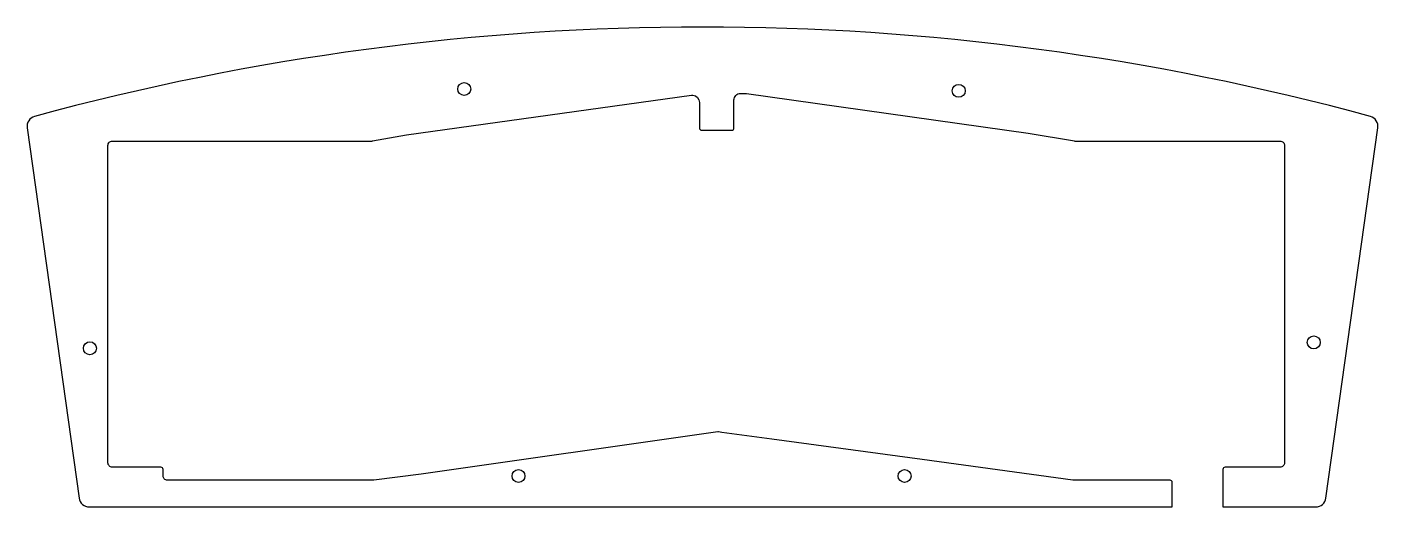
# Model space of a CAD drawing. Extents: x -297 to 16, y -2 to 109.
import ezdxf

# ---------------------------------------------------------------- set-up
doc = ezdxf.new("R2010")
doc.units = 0
doc.header["$MEASUREMENT"] = 0
doc.layers.get('0').update_dxf_attribs({"linetype": 'CONTINUOUS'})

msp = doc.modelspace()

# ---------------------------------------------------------------- linework, layer by layer
msp.add_lwpolyline([(-54.15, 82.44, 0.041311), (-54.07, 82.43), (-6.5, 82.43, -0.414214), (-5.5, 81.43), (-5.5, 7.93, -0.414214), (-6.5, 6.93), (-19.25, 6.93, 0.414214), (-19.75, 6.43), (-19.75, -2.26), (1.75, -2.26, 0.373885), (4.1, -0.22), (16.14, 85.49, 0.377654), (14.42, 88.11, 0.13381), (-295, 88.11, 0.377654), (-296.73, 85.49), (-284.68, -0.22, 0.373885), (-282.33, -2.26), (-31.5, -2.26), (-31.5, 3.43, 0.414214), (-32, 3.93), (-54.45, 3.93, -0.034183), (-54.52, 3.94), (-89.42, 8.74), (-124.22, 13.44), (-135.83, 15), (-136.58, 15.12, 0.073644), (-136.73, 15.12), (-205.48, 5.34), (-216.39, 3.94, -0.031946), (-216.45, 3.93), (-264.25, 3.93, -0.414214), (-265.25, 4.93), (-265.25, 6.43, 0.414214), (-265.75, 6.93), (-277, 6.93, -0.414214), (-278, 7.93), (-278, 81.43, -0.414214), (-277, 82.43), (-216.84, 82.43, 0.043339), (-216.75, 82.44), (-208.83, 83.83), (-142.82, 93.03), (-142.55, 93.07, -0.381038), (-141, 91.33), (-141, 85.43, 0.414214), (-140.5, 84.93), (-133.5, 84.93, 0.414214), (-133, 85.43), (-133, 91.93, -0.414214), (-131.5, 93.43), (-130.11, 93.43), (-64.87, 84.23)], format="xyb", close=True)
for centre in [(-195.49, 94.47), (-80.95, 94.05), (-282.19, 34.46), (1.3, 35.83), (-182.91, 4.9), (-93.48, 4.9)]:
    msp.add_circle(centre, 1.5)

doc.saveas('drawing.dxf')
